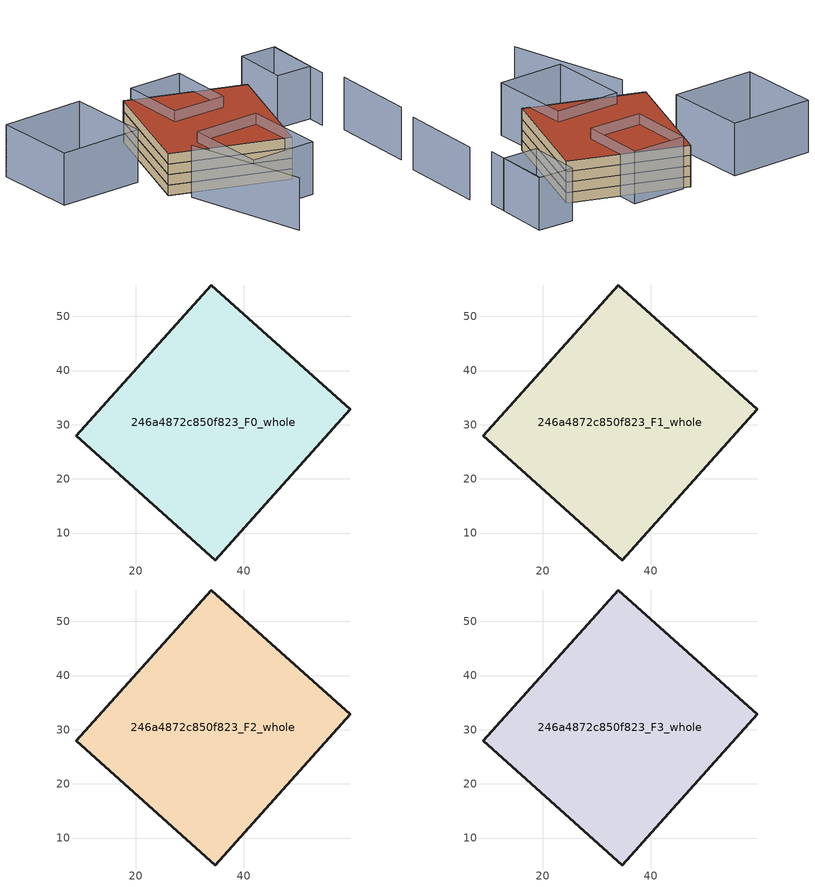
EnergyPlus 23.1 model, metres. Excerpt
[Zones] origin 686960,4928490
246a4872c850f823_F0_whole
 floor ground (EU_floor_Construction): 34.68,5.01 59.61,32.81 33.98,55.8 9.06,28 z0
 wall outside (EU_wall_Construction): 33.98,55.8 59.61,32.81 34.68,5.01 9.06,28 33.98,55.8 z0:3
246a4872c850f823_F1_whole
 floor to 246a4872c850f823_F0_whole (EU_floor_Construction): 34.68,5.01 59.61,32.81 33.98,55.8 9.05,28 z3
 wall outside (EU_wall_Construction): 33.98,55.8 59.61,32.81 34.68,5.01 9.06,28 33.98,55.8 z3:6
246a4872c850f823_F2_whole
 floor to 246a4872c850f823_F1_whole (EU_floor_Construction): 34.68,5.01 59.61,32.81 33.98,55.8 9.05,28 z6
 wall outside (EU_wall_Construction): 33.98,55.8 59.61,32.81 34.68,5.01 9.06,28 33.98,55.8 z6:9
246a4872c850f823_F3_whole
 floor to 246a4872c850f823_F2_whole (EU_floor_Construction): 34.68,5.01 59.61,32.81 33.98,55.8 9.05,28 z9
 wall outside (EU_wall_Construction): 33.98,55.8 59.61,32.81 34.68,5.01 9.06,28 33.98,55.8 z9:12
 roof outside (EU_roof_Construction): 59.61,32.81 34.68,5.01 9.06,28 33.98,55.8 z12
shading: 11.03,22.07 6.12,-13.3 / 60.15,-13.38 70.24,9.51 / 69.88,16.06 78.44,35.49 / 19.45,25.23 37.69,17.8 / 37.69,17.8 28.58,-4.57 / 28.58,-4.57 10.34,2.86 / 10.34,2.86 19.45,25.23 / 78.67,35.49 72.08,20.93 / 72.08,20.93 62.41,25.31 / 62.41,25.31 69,39.86 / 69,39.86 78.67,35.49 / 28.54,37.2 36.09,54.82 / 36.09,54.82 50.89,48.48 / 50.89,48.48 43.34,30.86 / 43.34,30.86 28.54,37.2 / 12.9,39.51 -10.15,48.51 / -10.15,48.51 -1.26,71.3 / -1.26,71.3 21.8,62.3 / 21.8,62.3 12.9,39.51 z0:15
[Building]
EU S2 Campaign: North Axis=0; Terrain=City; Solar Distribution=FullExterior
[Site:Location]
Bologna: Latitude=44.5; Longitude=11.25; Time Zone=1; Elevation=37
[SizingPeriod:WeatherFileDays]
AnnualSizingPeriod: Begin Month=1; Begin Day of Month=1; End Month=12; End Day of Month=31; Day of Week for Start Day=Monday; Use Weather File Daylight Saving Period=No; Use Weather File Rain and Snow Indicators=No
[MATERIAL]
EU_InternalMass_Material: Roughness=MediumRough; Thickness=0.1; Conductivity=1; Density=1800; Specific Heat=900; Thermal Absorptance=0.9; Solar Absorptance=0.7; Visible Absorptance=0.7
[MATERIAL:NOMASS] Roughness=MediumRough; Thermal Absorptance=0.9; Solar Absorptance=0.7; Visible Absorptance=0.7
Name | Thermal Resistance
EU_wall_NoMass | 0.937881
EU_roof_NoMass | 0.548572
EU_floor_NoMass | 0.71348
[CONSTRUCTION]
EU_wall_Construction: EU_wall_NoMass
EU_roof_Construction: EU_roof_NoMass
EU_floor_Construction: EU_floor_NoMass
EU_InternalMass_Construction: EU_InternalMass_Material
[ZONE] Type=1; Multiplier=1; Ceiling Height=autocalculate; Volume=3856.16; Floor Area=autocalculate; Part of Total Floor Area=Yes
246a4872c850f823_F0_whole; 246a4872c850f823_F1_whole; 246a4872c850f823_F2_whole; 246a4872c850f823_F3_whole
[INTERNALMASS] Construction=EU_InternalMass_Construction; Surface Area=1285.39
Name | Zone or ZoneList
246a4872c850f823_F0_whole_EU_InternalMass | 246a4872c850f823_F0_whole
246a4872c850f823_F1_whole_EU_InternalMass | 246a4872c850f823_F1_whole
246a4872c850f823_F2_whole_EU_InternalMass | 246a4872c850f823_F2_whole
246a4872c850f823_F3_whole_EU_InternalMass | 246a4872c850f823_F3_whole
[OTHEREQUIPMENT] Fuel Type=Electricity; Design Level Calculation Method=Watts/Area; Power per Zone Floor Area=1; Fraction Latent=0; Fraction Radiant=0; Fraction Lost=0; Carbon Dioxide Generation Rate=0; EndUse Subcategory=EU_Step8_InternalGains
Name | Zone or ZoneList or Space or SpaceList | Schedule
EU_Step8_InternalGain_246a4872c850f823_F0_whole_f000 | 246a4872c850f823_F0_whole | EU_Step8_GainSchedule_246a4872c850f823_F0_whole_f000
EU_Step8_InternalGain_246a4872c850f823_F1_whole_f000 | 246a4872c850f823_F1_whole | EU_Step8_GainSchedule_246a4872c850f823_F1_whole_f000
EU_Step8_InternalGain_246a4872c850f823_F2_whole_f000 | 246a4872c850f823_F2_whole | EU_Step8_GainSchedule_246a4872c850f823_F2_whole_f000
EU_Step8_InternalGain_246a4872c850f823_F3_whole_f000 | 246a4872c850f823_F3_whole | EU_Step8_GainSchedule_246a4872c850f823_F3_whole_f000
[ZONEVENTILATION:DESIGNFLOWRATE] Schedule=EU_AlwaysOn; Design Flow Rate Calculation Method=AirChanges/Hour; Air Changes per Hour=0.687892; Ventilation Type=Natural; Fan Pressure Rise=0; Fan Total Efficiency=1; Constant Term Coefficient=1; Temperature Term Coefficient=0; Velocity Term Coefficient=0; Velocity Squared Term Coefficient=0; Minimum Indoor Temperature=-100; Maximum Indoor Temperature=100; Delta Temperature=-100; Minimum Outdoor Temperature=-100; Maximum Outdoor Temperature=100; Maximum Wind Speed=40
Name | Zone or ZoneList or Space or SpaceList
EU_ConstantAir_246a4872c850f823_F0_whole | 246a4872c850f823_F0_whole
EU_ConstantAir_246a4872c850f823_F1_whole | 246a4872c850f823_F1_whole
EU_ConstantAir_246a4872c850f823_F2_whole | 246a4872c850f823_F2_whole
EU_ConstantAir_246a4872c850f823_F3_whole | 246a4872c850f823_F3_whole
[HVACTEMPLATE:THERMOSTAT] Constant Heating Setpoint=20; Constant Cooling Setpoint=50
EU_HeatOnly_246a4872c850f823_F0_whole; EU_HeatOnly_246a4872c850f823_F1_whole; EU_HeatOnly_246a4872c850f823_F2_whole; EU_HeatOnly_246a4872c850f823_F3_whole
[HVACTEMPLATE:ZONE:IDEALLOADSAIRSYSTEM] System Availability Schedule=EU_AlwaysOn; Maximum Heating Supply Air Temperature=50; Minimum Cooling Supply Air Temperature=13; Maximum Heating Supply Air Humidity Ratio=0.0156; Minimum Cooling Supply Air Humidity Ratio=0.0077; Heating Limit=NoLimit; Cooling Limit=NoLimit; Heating Availability Schedule=EU_AlwaysOn; Cooling Availability Schedule=EU_CoolingOff; Dehumidification Control Type=ConstantSensibleHeatRatio; Cooling Sensible Heat Ratio=0.7; Dehumidification Setpoint=60; Humidification Control Type=None; Humidification Setpoint=30; Outdoor Air Method=None; Outdoor Air Flow Rate per Person=0.00944; Outdoor Air Flow Rate per Zone Floor Area=0; Outdoor Air Flow Rate per Zone=0; Demand Controlled Ventilation Type=None; Outdoor Air Economizer Type=NoEconomizer; Heat Recovery Type=None; Sensible Heat Recovery Effectiveness=0.7; Latent Heat Recovery Effectiveness=0.65
Name | Template Thermostat
246a4872c850f823_F0_whole | EU_HeatOnly_246a4872c850f823_F0_whole
246a4872c850f823_F1_whole | EU_HeatOnly_246a4872c850f823_F1_whole
246a4872c850f823_F2_whole | EU_HeatOnly_246a4872c850f823_F2_whole
246a4872c850f823_F3_whole | EU_HeatOnly_246a4872c850f823_F3_whole
[SIZING:ZONE] Zone Cooling Design Supply Air Temperature Input Method=SupplyAirTemperature; Zone Cooling Design Supply Air Temperature=13; Zone Heating Design Supply Air Temperature Input Method=SupplyAirTemperature; Zone Heating Design Supply Air Temperature=50; Zone Cooling Design Supply Air Humidity Ratio=0.008; Zone Heating Design Supply Air Humidity Ratio=0.008; Cooling Design Air Flow Method=DesignDay; Cooling Design Air Flow Rate=0; Cooling Minimum Air Flow per Zone Floor Area=0.000762; Cooling Minimum Air Flow=0; Cooling Minimum Air Flow Fraction=0.2; Heating Design Air Flow Method=DesignDay; Heating Design Air Flow Rate=0; Heating Maximum Air Flow per Zone Floor Area=0.002032; Heating Maximum Air Flow=0.141576; Heating Maximum Air Flow Fraction=0.3; Account for Dedicated Outdoor Air System=No; Dedicated Outdoor Air System Control Strategy=NeutralSupplyAir; Dedicated Outdoor Air Low Setpoint Temperature for Design=autosize; Dedicated Outdoor Air High Setpoint Temperature for Design=autosize; Zone Load Sizing Method=Sensible Load Only No Latent Load; Zone Latent Cooling Design Supply Air Humidity Ratio Input Method=HumidityRatioDifference; Zone Cooling Design Supply Air Humidity Ratio Difference=0.005; Zone Latent Heating Design Supply Air Humidity Ratio Input Method=HumidityRatioDifference; Zone Humidification Design Supply Air Humidity Ratio Difference=0.005
246a4872c850f823_F0_whole; 246a4872c850f823_F1_whole; 246a4872c850f823_F2_whole; 246a4872c850f823_F3_whole
[SCHEDULE:CONSTANT]
Name | Hourly Value
EU_AlwaysOn | 1
EU_CoolingOff | 0
[SCHEDULE:FILE] Column Number=1; Rows to Skip at Top=0; Number of Hours of Data=8760; Column Separator=Comma; Interpolate to Timestep=No; Minutes per Item=60; Adjust Schedule for Daylight Savings=Yes
Name | File
EU_Step8_GainSchedule_246a4872c850f823_F0_whole_f000 | ../../schedules/246a4872c850f823/246a4872c850f823_F0_whole_f000_gain.csv
EU_Step8_GainSchedule_246a4872c850f823_F1_whole_f000 | ../../schedules/246a4872c850f823/246a4872c850f823_F1_whole_f000_gain.csv
EU_Step8_GainSchedule_246a4872c850f823_F2_whole_f000 | ../../schedules/246a4872c850f823/246a4872c850f823_F2_whole_f000_gain.csv
EU_Step8_GainSchedule_246a4872c850f823_F3_whole_f000 | ../../schedules/246a4872c850f823/246a4872c850f823_F3_whole_f000_gain.csv
